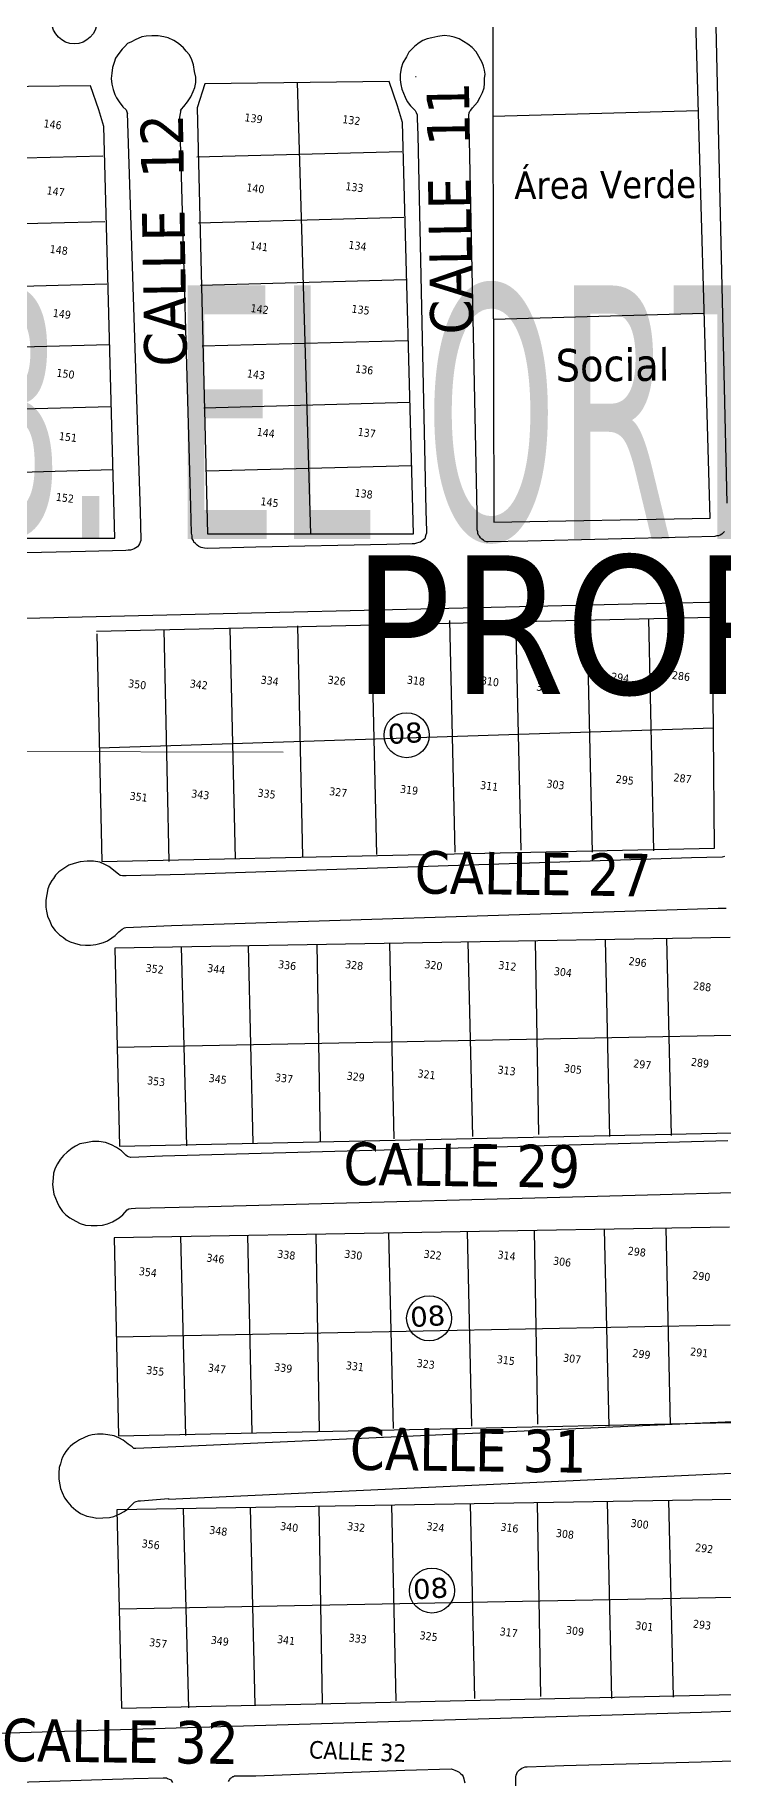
# Model space of a CAD drawing. Header units: metres. Extents: x 2 to 659295185, y -28 to 1124222152.
# Drawn here: x 658134.2 to 658271.7, y 1123597.7 to 1123946.8 of the extents above; entities that cross this region are included whole.
import ezdxf
from ezdxf.enums import TextEntityAlignment as Align

# ---------------------------------------------------------------- set-up
doc = ezdxf.new("R2010")
doc.units = ezdxf.units.M
doc.header["$MEASUREMENT"] = 0
doc.linetypes.add('HIDDEN', pattern=[0.375, 0.25, -0.125])
for name, color, linetype in [('CALLES', 1, 'CONTINUOUS'), ('Cota', 3, 'CONTINUOUS'), ('MANZANA', 30, 'CONTINUOUS'), ('Numero de manzana', 6, 'CONTINUOUS'), ('Parcelas', 140, 'CONTINUOUS'), ('TEXTOS', 7, 'CONTINUOUS')]:
    doc.layers.add(name, color=color, linetype=linetype)
doc.styles.add('ROMAN', font='verdana.ttf')
doc.styles.get("Standard").update_dxf_attribs({"font": 'tahoma.ttf'})

msp = doc.modelspace()

# ---------------------------------------------------------------- linework, layer by layer
at = {"layer": 'Cota', "lineweight": 0}
msp.add_line((656224.8058, 1123807.7511), (658183.7943, 1123803.3638), dxfattribs=at)
at = {"layer": 'MANZANA', "lineweight": -2}
for p, q in [((658267.1567, 1124084.2959), (658272.4588, 1123853.1629)), ((658152.1934, 1123944.4893), (658151.6409, 1123943.9295)), ((658152.7376, 1123945.0392), (658152.1934, 1123944.4893)), ((658153.5045, 1123945.3792), (658152.7376, 1123945.0392)), ((658154.2631, 1123945.8191), (658153.5045, 1123945.3792)), ((658155.5825, 1123946.379), (658154.2631, 1123945.8191)), ((658156.4565, 1123946.4989), (658155.5825, 1123946.379)), ((658157.5532, 1123946.6089), (658156.4565, 1123946.4989)), ((658158.8643, 1123946.6189), (658157.5532, 1123946.6089)), ((658159.961, 1123946.399), (658158.8643, 1123946.6189)), ((658160.8351, 1123946.179), (658159.961, 1123946.399)), ((658161.94, 1123945.6391), (658160.8351, 1123946.179)), ((658162.9295, 1123945.0892), (658161.94, 1123945.6391)), ((658163.919, 1123944.2094), (658162.9295, 1123945.0892)), ((658164.4632, 1123943.5495), (658163.919, 1123944.2094)), ((658210.1195, 1123944.5393), (658209.5753, 1123943.9795)), ((658210.9936, 1123945.1992), (658210.1195, 1123944.5393)), ((658211.7604, 1123945.6491), (658210.9936, 1123945.1992)), ((658212.6345, 1123945.979), (658211.7604, 1123945.6491)), ((658213.5085, 1123946.209), (658212.6345, 1123945.979)), ((658214.7124, 1123946.439), (658213.5085, 1123946.209)), ((658216.0235, 1123946.6589), (658214.7124, 1123946.439)), ((658217.1202, 1123946.5589), (658216.0235, 1123946.6589)), ((658218.0025, 1123946.339), (658217.1202, 1123946.5589)), ((658218.992, 1123946.009), (658218.0025, 1123946.339)), ((658219.8661, 1123945.4592), (658218.992, 1123946.009)), ((658220.7484, 1123944.9093), (658219.8661, 1123945.4592)), ((658221.6225, 1123944.2494), (658220.7484, 1123944.9093)), ((658222.3976, 1123943.3696), (658221.6225, 1123944.2494)), ((658150.0165, 1123941.27), (658149.6867, 1123940.2702)), ((658150.3381, 1123942.1498), (658150.0165, 1123941.27)), ((658150.9895, 1123943.0396), (658150.3381, 1123942.1498)), ((658151.6409, 1123943.9295), (658150.9895, 1123943.0396)), ((658165.1311, 1123942.7697), (658164.4632, 1123943.5495)), ((658165.5682, 1123941.7799), (658165.1311, 1123942.7697)), ((658165.9063, 1123940.7901), (658165.5682, 1123941.7799)), ((658166.1289, 1123939.4604), (658165.9063, 1123940.7901)), ((658207.72, 1123941.21), (658207.3984, 1123940.1002)), ((658208.4868, 1123942.4298), (658207.72, 1123941.21)), ((658208.9156, 1123943.3096), (658208.4868, 1123942.4298)), ((658209.5753, 1123943.9795), (658208.9156, 1123943.3096)), ((658222.95, 1123942.4898), (658222.3976, 1123943.3696)), ((658223.6097, 1123941.28), (658222.95, 1123942.4898)), ((658223.8323, 1123940.5002), (658223.6097, 1123941.28)), ((658149.5877, 1123939.1604), (658149.4805, 1123938.0607)), ((658149.4805, 1123938.0607), (658149.596, 1123936.9509)), ((658149.6867, 1123940.2702), (658149.5877, 1123939.1604)), ((658166.3515, 1123938.3506), (658166.1289, 1123939.4604)), ((658166.1454, 1123936.251), (658166.3598, 1123937.2508)), ((658166.3598, 1123937.2508), (658166.3515, 1123938.3506)), ((658207.3984, 1123940.1002), (658207.184, 1123938.8805)), ((658207.184, 1123938.8805), (658207.1922, 1123937.7707)), ((658207.1922, 1123937.7707), (658207.3077, 1123936.8909)), ((658210.2769, 1123938.4956), (658210.3841, 1123938.4956)), ((658224.055, 1123939.7303), (658223.8323, 1123940.5002)), ((658224.1704, 1123938.9605), (658224.055, 1123939.7303)), ((658224.0632, 1123938.0707), (658224.1704, 1123938.9605)), ((658224.0715, 1123937.0709), (658224.0632, 1123938.0707)), ((658149.596, 1123936.9509), (658149.8186, 1123935.8511)), ((658149.8186, 1123935.8511), (658150.1485, 1123934.8513)), ((658150.1485, 1123934.8513), (658150.4865, 1123934.1914)), ((658150.4865, 1123934.1914), (658151.0308, 1123933.4216)), ((658164.7271, 1123933.3716), (658165.3868, 1123934.3714)), ((658165.3868, 1123934.3714), (658165.8156, 1123935.4812)), ((658165.8156, 1123935.4812), (658166.1454, 1123936.251)), ((658207.3077, 1123936.8909), (658207.5303, 1123935.9011)), ((658207.5303, 1123935.9011), (658207.8601, 1123935.1213)), ((658207.8601, 1123935.1213), (658208.19, 1123934.3514)), ((658208.19, 1123934.3514), (658208.6352, 1123933.4716)), ((658222.6614, 1123933.3116), (658223.2057, 1123934.3114)), ((658223.2057, 1123934.3114), (658223.6344, 1123935.3012)), ((658223.6344, 1123935.3012), (658223.9643, 1123936.191)), ((658223.9643, 1123936.191), (658224.0715, 1123937.0709)), ((658151.0308, 1123933.4216), (658151.8059, 1123932.4318)), ((658151.8059, 1123932.4318), (658152.4655, 1123931.7719)), ((658152.4655, 1123931.7719), (658152.5727, 1123931.432)), ((658152.5727, 1123931.432), (658152.6882, 1123930.9921)), ((658152.6304, 1123931.2121), (658155.2194, 1123851.4233)), ((658163.1931, 1123930.3172), (658163.4243, 1123931.8169)), ((658165.403, 1123852.4731), (658163.1931, 1123930.3172)), ((658163.3171, 1123931.702), (658163.5315, 1123931.9319)), ((658163.5315, 1123931.9319), (658163.9685, 1123932.4818)), ((658163.9685, 1123932.4818), (658164.7271, 1123933.3716)), ((658208.6352, 1123933.4716), (658209.2949, 1123932.5818)), ((658209.2949, 1123932.5818), (658210.1772, 1123931.702)), ((658210.1772, 1123931.702), (658210.3999, 1123931.262)), ((658210.3999, 1123931.262), (658210.6225, 1123930.8221)), ((658210.6225, 1123930.8221), (658210.6225, 1123930.0523)), ((658220.9216, 1123930.7621), (658221.0288, 1123931.2021)), ((658221.0535, 1123925.7832), (658220.9216, 1123930.7621)), ((658221.0288, 1123931.2021), (658221.1359, 1123931.532)), ((658221.1359, 1123931.532), (658221.3503, 1123931.7519)), ((658221.3503, 1123931.7519), (658221.6802, 1123932.2019)), ((658221.6802, 1123932.2019), (658222.6614, 1123933.3116)), ((658210.6225, 1123930.0523), (658210.7462, 1123926.733)), ((658210.7462, 1123926.733), (658212.3054, 1123851.6832)), ((658222.6127, 1123851.0634), (658221.0535, 1123925.7832)), ((658155.2194, 1123851.4233), (658155.3513, 1123845.8944)), ((658165.5349, 1123847.1642), (658165.403, 1123852.4731)), ((658212.3054, 1123851.6832), (658212.4373, 1123847.5941)), ((658222.6209, 1123847.854), (658222.6127, 1123851.0634)), ((658165.6504, 1123846.6043), (658165.5349, 1123847.1642)), ((658165.6504, 1123846.0544), (658165.6504, 1123846.6043)), ((658212.3301, 1123846.8142), (658212.2229, 1123846.3743)), ((658212.4373, 1123847.1442), (658212.3301, 1123846.8142)), ((658212.4373, 1123847.5941), (658212.4373, 1123847.1442)), ((658222.7364, 1123847.4141), (658222.6209, 1123847.854)), ((658222.7364, 1123847.0842), (658222.7364, 1123847.4141)), ((658222.8518, 1123846.7542), (658222.7364, 1123847.0842)), ((658223.0662, 1123846.5343), (658222.8518, 1123846.7542)), ((658223.2888, 1123846.2044), (658223.0662, 1123846.5343)), ((658270.0758, 1123846.5143), (658264.8149, 1123846.3843)), ((658270.5128, 1123846.6343), (658270.0758, 1123846.5143)), ((658270.8426, 1123846.6343), (658270.5128, 1123846.6343)), ((658271.1724, 1123846.7442), (658270.8426, 1123846.6343)), ((658271.5023, 1123846.9642), (658271.1724, 1123846.7442)), ((658271.7167, 1123847.1942), (658271.5023, 1123846.9642)), ((658272.0465, 1123847.5241), (658271.7167, 1123847.1942)), ((658144.2936, 1123843.5249), (658114.386, 1123842.845)), ((658152.4076, 1123843.6749), (658144.2936, 1123843.5249)), ((658152.8446, 1123843.7848), (658152.4076, 1123843.6749)), ((658153.2816, 1123843.7848), (658152.8446, 1123843.7848)), ((658153.7186, 1123843.9048), (658153.2816, 1123843.7848)), ((658154.0485, 1123844.0148), (658153.7186, 1123843.9048)), ((658154.3783, 1123844.2348), (658154.0485, 1123844.0148)), ((658154.6999, 1123844.4547), (658154.3783, 1123844.2348)), ((658154.9225, 1123844.6747), (658154.6999, 1123844.4547)), ((658155.1369, 1123845.0146), (658154.9225, 1123844.6747)), ((658155.2441, 1123845.3445), (658155.1369, 1123845.0146)), ((658155.3513, 1123845.6745), (658155.2441, 1123845.3445)), ((658155.3513, 1123845.8944), (658155.3513, 1123845.6745)), ((658165.873, 1123845.7245), (658165.6504, 1123846.0544)), ((658165.9885, 1123845.3945), (658165.873, 1123845.7245)), ((658166.3183, 1123845.0646), (658165.9885, 1123845.3945)), ((658166.6481, 1123844.7347), (658166.3183, 1123845.0646)), ((658166.978, 1123844.5147), (658166.6481, 1123844.7347)), ((658167.415, 1123844.2947), (658166.978, 1123844.5147)), ((658168.0747, 1123844.1848), (658167.415, 1123844.2947)), ((658168.7261, 1123844.0748), (658168.0747, 1123844.1848)), ((658178.3737, 1123844.3447), (658168.7261, 1123844.0748)), ((658204.5543, 1123844.9046), (658178.3737, 1123844.3447)), ((658209.6007, 1123845.0346), (658204.5543, 1123844.9046)), ((658210.0378, 1123845.0346), (658209.6007, 1123845.0346)), ((658210.4748, 1123845.1446), (658210.0378, 1123845.0346)), ((658210.9118, 1123845.2645), (658210.4748, 1123845.1446)), ((658211.2417, 1123845.3745), (658210.9118, 1123845.2645)), ((658211.5632, 1123845.5945), (658211.2417, 1123845.3745)), ((658211.8931, 1123845.8144), (658211.5632, 1123845.5945)), ((658212.1157, 1123846.0444), (658211.8931, 1123845.8144)), ((658212.2229, 1123846.3743), (658212.1157, 1123846.0444)), ((658223.5115, 1123845.9844), (658223.2888, 1123846.2044)), ((658223.8413, 1123845.7644), (658223.5115, 1123845.9844)), ((658224.0557, 1123845.5445), (658223.8413, 1123845.7644)), ((658224.501, 1123845.4345), (658224.0557, 1123845.5445)), ((658224.8226, 1123845.4345), (658224.501, 1123845.4345)), ((658232.7138, 1123845.5745), (658224.8226, 1123845.4345)), ((658264.8149, 1123846.3843), (658232.7138, 1123845.5745)), ((658002.795, 1123827.0782), (658256.4371, 1123833.077)), ((658256.4371, 1123833.077), (658268.8224, 1123833.357)), ((658268.8224, 1123833.357), (658270.0263, 1123833.357)), ((658270.0263, 1123833.357), (658270.7931, 1123833.247)), ((658270.7931, 1123833.247), (658271.56, 1123833.037)), ((658271.56, 1123833.037), (658271.997, 1123832.7071)), ((658139.9728, 1123780.1378), (658138.9916, 1123779.4679)), ((658140.9623, 1123780.7977), (658139.9728, 1123780.1378)), ((658142.0508, 1123781.1376), (658140.9623, 1123780.7977)), ((658143.2547, 1123781.4775), (658142.0508, 1123781.1376)), ((658144.6812, 1123781.5875), (658143.2547, 1123781.4775)), ((658145.8851, 1123781.5975), (658144.6812, 1123781.5875)), ((658147.2044, 1123781.3776), (658145.8851, 1123781.5975)), ((658148.1939, 1123780.9476), (658147.2044, 1123781.3776)), ((658148.9608, 1123780.5077), (658148.1939, 1123780.9476)), ((658150.9398, 1123778.968), (658148.9608, 1123780.5077)), ((658265.4333, 1123782.2374), (658164.1991, 1123778.9181)), ((658271.5682, 1123782.3773), (658265.4333, 1123782.2374)), ((658272.0053, 1123782.4873), (658271.5682, 1123782.3773)), ((658137.1445, 1123776.9085), (658136.8147, 1123776.0286)), ((658137.5733, 1123777.6883), (658137.1445, 1123776.9085)), ((658137.9031, 1123778.1382), (658137.5733, 1123777.6883)), ((658138.3401, 1123778.7981), (658137.9031, 1123778.1382)), ((658138.9916, 1123779.4679), (658138.3401, 1123778.7981)), ((658151.2696, 1123778.7481), (658150.9398, 1123778.968)), ((658151.7067, 1123778.6381), (658151.2696, 1123778.7481)), ((658152.4735, 1123778.6381), (658151.7067, 1123778.6381)), ((658164.1991, 1123778.9181), (658152.4735, 1123778.6381)), ((658136.6003, 1123774.9189), (658136.3859, 1123773.8091)), ((658136.3859, 1123773.8091), (658136.3941, 1123772.3794)), ((658136.8147, 1123776.0286), (658136.6003, 1123774.9189)), ((658136.3941, 1123772.3794), (658136.5096, 1123771.5995)), ((658136.5096, 1123771.5995), (658136.7322, 1123770.6097)), ((658136.7322, 1123770.6097), (658137.1775, 1123769.6099)), ((658137.1775, 1123769.6099), (658137.6145, 1123768.6201)), ((658161.5027, 1123768.7301), (658258.4656, 1123771.8095)), ((658258.4656, 1123771.8095), (658270.7354, 1123772.1994)), ((658270.7354, 1123772.1994), (658272.3763, 1123772.2094)), ((658137.6145, 1123768.6201), (658138.2824, 1123767.7403)), ((658138.2824, 1123767.7403), (658139.1565, 1123766.8605)), ((658139.1565, 1123766.8605), (658139.9316, 1123766.3106)), ((658139.9316, 1123766.3106), (658140.4758, 1123765.8707)), ((658148.6969, 1123765.6807), (658149.571, 1123766.2406)), ((658149.571, 1123766.2406), (658150.2307, 1123766.6905)), ((658150.2307, 1123766.6905), (658150.9893, 1123767.4604)), ((658150.9893, 1123767.4604), (658151.6489, 1123768.0203)), ((658151.6489, 1123768.0203), (658152.086, 1123768.2402)), ((658152.086, 1123768.2402), (658152.4076, 1123768.3502)), ((658152.4076, 1123768.3502), (658161.5027, 1123768.7301)), ((658140.4758, 1123765.8707), (658141.2509, 1123765.4308)), ((658141.2509, 1123765.4308), (658142.125, 1123765.2108)), ((658142.125, 1123765.2108), (658143.2217, 1123764.8809)), ((658143.2217, 1123764.8809), (658144.3184, 1123764.7809)), ((658144.3184, 1123764.7809), (658145.3079, 1123764.7809)), ((658145.3079, 1123764.7809), (658146.3963, 1123764.9009)), ((658146.3963, 1123764.9009), (658147.1632, 1123765.1209)), ((658147.1632, 1123765.1209), (658147.9301, 1123765.3508)), ((658147.9301, 1123765.3508), (658148.6969, 1123765.6807)), ((658142.3064, 1123724.6191), (658141.6467, 1123724.1792)), ((658143.1805, 1123725.069), (658142.3064, 1123724.6191)), ((658144.3843, 1123725.299), (658143.1805, 1123725.069)), ((658145.6954, 1123725.5189), (658144.3843, 1123725.299)), ((658147.0148, 1123725.5289), (658145.6954, 1123725.5189)), ((658148.3259, 1123725.309), (658147.0148, 1123725.5289)), ((658149.538, 1123724.8791), (658148.3259, 1123725.309)), ((658150.5275, 1123724.3292), (658149.538, 1123724.8791)), ((658151.517, 1123723.6693), (658150.5275, 1123724.3292)), ((658260.6425, 1123725.369), (658159.7381, 1123722.5995)), ((658272.6979, 1123725.6489), (658260.6425, 1123725.369)), ((658138.703, 1123721.0698), (658138.2742, 1123720.18)), ((658139.2472, 1123721.9496), (658138.703, 1123721.0698)), ((658139.9069, 1123722.7295), (658139.2472, 1123721.9496)), ((658140.6655, 1123723.3994), (658139.9069, 1123722.7295)), ((658141.6467, 1123724.1792), (658140.6655, 1123723.3994)), ((658152.3911, 1123722.7895), (658151.517, 1123723.6693)), ((658152.7209, 1123722.5695), (658152.3911, 1123722.7895)), ((658152.9435, 1123722.4595), (658152.7209, 1123722.5695)), ((658153.3806, 1123722.3496), (658152.9435, 1123722.4595)), ((658159.7381, 1123722.5995), (658153.3806, 1123722.3496)), ((658137.8454, 1123718.1904), (658137.7382, 1123716.9707)), ((658137.9443, 1123719.1802), (658137.8454, 1123718.1904)), ((658138.2742, 1123720.18), (658137.9443, 1123719.1802)), ((658137.7382, 1123716.9707), (658137.8536, 1123715.9709)), ((658137.8536, 1123715.9709), (658137.9691, 1123714.9811)), ((658137.9691, 1123714.9811), (658138.2989, 1123714.2112)), ((658138.2989, 1123714.2112), (658138.6287, 1123713.4314)), ((658168.8745, 1123712.5716), (658259.1583, 1123714.9711)), ((658259.1583, 1123714.9711), (658273.6215, 1123715.361)), ((658138.6287, 1123713.4314), (658139.074, 1123712.5516)), ((658139.074, 1123712.5516), (658139.7337, 1123711.5618)), ((658139.7337, 1123711.5618), (658140.3934, 1123710.9019)), ((658140.3934, 1123710.9019), (658141.1602, 1123710.242)), ((658149.7112, 1123709.5022), (658151.0223, 1123710.282)), ((658151.0223, 1123710.282), (658151.7891, 1123710.8419)), ((658151.7891, 1123710.8419), (658152.6632, 1123711.8417)), ((658152.6632, 1123711.8417), (658152.993, 1123712.0617)), ((658152.993, 1123712.0617), (658153.43, 1123712.1716)), ((658153.43, 1123712.1716), (658154.3041, 1123712.1816)), ((658154.3041, 1123712.1816), (658168.8745, 1123712.5716)), ((658141.1602, 1123710.242), (658142.3724, 1123709.5822)), ((658142.3724, 1123709.5822), (658143.2547, 1123709.1423)), ((658143.2547, 1123709.1423), (658144.3514, 1123708.8123)), ((658144.3514, 1123708.8123), (658145.4481, 1123708.7123)), ((658145.4481, 1123708.7123), (658146.652, 1123708.7123)), ((658146.652, 1123708.7123), (658147.7487, 1123708.8323)), ((658147.7487, 1123708.8323), (658148.7299, 1123709.0523)), ((658148.7299, 1123709.0523), (658149.7112, 1123709.5022)), ((658261.5495, 1123668.9704), (658163.9435, 1123664.5513)), ((658273.7122, 1123669.4603), (658261.5495, 1123668.9704)), ((658141.8034, 1123665.0112), (658141.2592, 1123664.5613)), ((658142.3476, 1123665.3412), (658141.8034, 1123665.0112)), ((658143.1145, 1123665.9011), (658142.3476, 1123665.3412)), ((658144.0957, 1123666.341), (658143.1145, 1123665.9011)), ((658144.8626, 1123666.6809), (658144.0957, 1123666.341)), ((658145.6295, 1123666.9009), (658144.8626, 1123666.6809)), ((658146.7262, 1123667.0208), (658145.6295, 1123666.9009)), ((658147.8229, 1123667.0208), (658146.7262, 1123667.0208)), ((658148.8041, 1123666.9208), (658147.8229, 1123667.0208)), ((658150.0163, 1123666.7009), (658148.8041, 1123666.9208)), ((658151.0058, 1123666.261), (658150.0163, 1123666.7009)), ((658151.8798, 1123665.8211), (658151.0058, 1123666.261)), ((658152.8693, 1123665.0512), (658151.8798, 1123665.8211)), ((658153.6362, 1123664.5113), (658152.8693, 1123665.0512)), ((658139.5193, 1123661.9019), (658139.2967, 1123661.122)), ((658139.7337, 1123662.4518), (658139.5193, 1123661.9019)), ((658140.0553, 1123663.0116), (658139.7337, 1123662.4518)), ((658140.3851, 1123663.5615), (658140.0553, 1123663.0116)), ((658140.9293, 1123664.2314), (658140.3851, 1123663.5615)), ((658141.2592, 1123664.5613), (658140.9293, 1123664.2314)), ((658153.9743, 1123664.1714), (658153.6362, 1123664.5113)), ((658154.4113, 1123664.1814), (658153.9743, 1123664.1714)), ((658163.9435, 1123664.5513), (658154.4113, 1123664.1814)), ((658163.9435, 1123664.5513), (658163.9435, 1123664.5513)), ((658139.0823, 1123660.3522), (658138.9833, 1123659.2424)), ((658138.9833, 1123659.2424), (658138.9833, 1123658.0227)), ((658138.9833, 1123658.0227), (658139.206, 1123656.9229)), ((658139.2967, 1123661.122), (658139.0823, 1123660.3522)), ((658160.9173, 1123654.0335), (658266.3074, 1123658.9225)), ((658266.3074, 1123658.9225), (658274.8583, 1123659.2924)), ((658139.206, 1123656.9229), (658139.3214, 1123656.143)), ((658139.3214, 1123656.143), (658139.6512, 1123655.3732)), ((658139.6512, 1123655.3732), (658140.0965, 1123654.2734)), ((658140.0965, 1123654.2734), (658140.7562, 1123653.3936)), ((658140.7562, 1123653.3936), (658141.4241, 1123652.6138)), ((658141.4241, 1123652.6138), (658142.4136, 1123651.8439)), ((658142.4136, 1123651.8439), (658143.2876, 1123651.1841)), ((658143.2876, 1123651.1841), (658144.607, 1123650.6442)), ((658149.975, 1123650.5542), (658151.1789, 1123651.1141)), ((658151.1789, 1123651.1141), (658152.053, 1123651.564)), ((658152.053, 1123651.564), (658152.7126, 1123652.0039)), ((658152.7126, 1123652.0039), (658153.3641, 1123652.6737)), ((658153.3641, 1123652.6737), (658153.9083, 1123653.2236)), ((658153.9083, 1123653.2236), (658154.1309, 1123653.4536)), ((658154.1309, 1123653.4536), (658154.4525, 1123653.5636)), ((658154.4525, 1123653.5636), (658154.8896, 1123653.6735)), ((658154.8896, 1123653.6735), (658155.3348, 1123653.6735)), ((658155.3348, 1123653.6735), (658160.9173, 1123654.1434)), ((658160.9173, 1123654.1434), (658160.9173, 1123654.0335)), ((658144.607, 1123650.6442), (658145.7037, 1123650.4242)), ((658145.7037, 1123650.4242), (658146.5777, 1123650.2043)), ((658146.5777, 1123650.2043), (658147.7899, 1123650.3242)), ((658147.7899, 1123650.3242), (658149.101, 1123650.3342)), ((658149.101, 1123650.3342), (658149.975, 1123650.5542)), ((658267.3959, 1123611.3722), (658009.0535, 1123603.6937)), ((658275.0645, 1123611.6221), (658267.3959, 1123611.3722)), ((658173.6571, 1123598.4548), (658173.7643, 1123598.5648)), ((658173.7643, 1123598.5648), (658173.9869, 1123598.5648)), ((658173.9869, 1123598.5648), (658174.0941, 1123598.6847)), ((658174.0941, 1123598.6847), (658174.424, 1123598.6847)), ((658174.424, 1123598.6847), (658174.6466, 1123598.6847)), ((658174.6466, 1123598.6847), (658178.3655, 1123598.6947)), ((658178.3655, 1123598.6947), (658208.166, 1123599.8245)), ((658208.166, 1123599.8245), (658217.3683, 1123600.0845)), ((658217.3683, 1123600.0845), (658217.8136, 1123599.9845)), ((658217.8136, 1123599.9845), (658218.1352, 1123599.8745)), ((658218.1352, 1123599.8745), (658218.5805, 1123599.6545)), ((658218.5805, 1123599.6545), (658219.0175, 1123599.4346)), ((658219.0175, 1123599.4346), (658219.3473, 1123599.1047)), ((658219.3473, 1123599.1047), (658219.57, 1123598.8847)), ((658219.57, 1123598.8847), (658219.7926, 1123598.5548)), ((658219.7926, 1123598.5548), (658219.8998, 1123598.1049)), ((658230.306, 1123598.4848), (658230.4132, 1123598.8247)), ((658230.4132, 1123598.8247), (658230.5204, 1123599.1546)), ((658230.5204, 1123599.1546), (658230.6359, 1123599.4846)), ((658230.6359, 1123599.4846), (658230.8503, 1123599.7045)), ((658230.8503, 1123599.7045), (658231.0729, 1123599.9245)), ((658231.0729, 1123599.9245), (658231.2873, 1123600.0445)), ((658231.2873, 1123600.0445), (658231.5017, 1123600.2644)), ((658231.5017, 1123600.2644), (658231.8315, 1123600.3744)), ((658231.8315, 1123600.3744), (658232.1614, 1123600.4844)), ((658232.1614, 1123600.4844), (658232.5984, 1123600.4844)), ((658232.5984, 1123600.4844), (658239.9372, 1123600.7443)), ((658239.9372, 1123600.7443), (658267.3299, 1123601.5242)), ((658267.3299, 1123601.5242), (658275.7654, 1123601.7841)), ((658120.0838, 1123597.1151), (658153.933, 1123598.1448)), ((658153.933, 1123598.1448), (658159.8535, 1123598.2848)), ((658159.8535, 1123598.2848), (658160.1834, 1123598.2848)), ((658160.1834, 1123598.2848), (658160.5132, 1123598.2848)), ((658160.5132, 1123598.2848), (658160.7276, 1123598.1748)), ((658160.7276, 1123598.1748), (658161.0574, 1123598.0649)), ((658161.0574, 1123598.0649), (658161.2801, 1123597.9549)), ((658161.2801, 1123597.9549), (658161.4945, 1123597.7349)), ((658161.4945, 1123597.7349), (658161.7171, 1123597.405)), ((658172.8985, 1123597.565), (658173.0057, 1123597.7949)), ((658173.0057, 1123597.7949), (658173.1129, 1123597.9049)), ((658173.1129, 1123597.9049), (658173.2201, 1123598.1249)), ((658173.2201, 1123598.1249), (658173.3273, 1123598.2348)), ((658173.3273, 1123598.2348), (658173.5499, 1123598.3448)), ((658173.5499, 1123598.3448), (658173.6571, 1123598.4548)), ((658219.8998, 1123598.1049), (658220.0152, 1123597.7749)), ((658220.0152, 1123597.7749), (658220.1224, 1123597.335)), ((658230.3143, 1123596.7151), (658230.306, 1123598.4848))]:
    msp.add_line(p, q, dxfattribs=at)
at = {"layer": 'Numero de manzana', "lineweight": -2}
for centre in [(658142.0892, 1123949.5047), (658208.4969, 1123806.7624), (658212.9932, 1123690.1907), (658213.5651, 1123635.7578)]:
    msp.add_circle(centre, 4.5001, dxfattribs=at)
at = {"layer": 'Parcelas', "lineweight": -3}
for p, q in [((658269.1502, 1123850.136), (658262.2849, 1124090.0072)), ((658225.7477, 1123957.6125), (658225.7477, 1123930.5101)), ((658205.0356, 1123937.4706), (658168.1825, 1123937.0282)), ((658186.609, 1123937.2494), (658189.302, 1123847.0255)), ((658206.6979, 1123932.6252), (658205.0356, 1123937.4706)), ((658145.326, 1123936.6273), (658108.473, 1123936.1849)), ((658146.9883, 1123931.7819), (658145.326, 1123936.6273)), ((658168.1825, 1123937.0282), (658166.6532, 1123932.1828)), ((658147.969, 1123928.4572), (658146.9883, 1123931.7819)), ((658166.6532, 1123932.1828), (658168.7145, 1123847.0255)), ((658207.6786, 1123929.3005), (658206.6979, 1123932.6252)), ((658225.7477, 1123930.5101), (658266.8162, 1123931.6855)), ((658225.7477, 1123930.5101), (658225.9306, 1123849.3411)), ((658150.1799, 1123846.1822), (658147.969, 1123928.4572)), ((658209.8895, 1123847.0255), (658207.6786, 1123929.3005)), ((658166.5615, 1123922.3731), (658207.5118, 1123923.4735)), ((658106.8519, 1123921.5298), (658147.8022, 1123922.6302)), ((658107.223, 1123908.3949), (658148.2152, 1123909.4964)), ((658166.9326, 1123909.2381), (658207.9248, 1123910.3397)), ((658107.5752, 1123895.9282), (658148.6071, 1123897.0308)), ((658167.2848, 1123896.7715), (658208.3167, 1123897.8741)), ((658225.8392, 1123889.9256), (658267.9769, 1123891.1316)), ((658107.9218, 1123883.7667), (658148.9864, 1123884.8702)), ((658167.6314, 1123884.61), (658208.696, 1123885.7134)), ((658108.2774, 1123871.3766), (658149.3705, 1123872.4808)), ((658167.9869, 1123872.2199), (658209.0801, 1123873.3241)), ((658168.41, 1123859.6024), (658209.5218, 1123860.7071)), ((658108.7005, 1123858.7591), (658149.8122, 1123859.8639)), ((658225.9306, 1123849.3411), (658269.1502, 1123850.136)), ((658168.7145, 1123847.0255), (658209.8895, 1123847.0255)), ((658109.0049, 1123846.1822), (658150.1799, 1123846.1822)), ((658269.6073, 1123830.3086), (658146.5473, 1123827.503)), ((658202.5256, 1123782.9352), (658201.4722, 1123829.1413)), ((658218.2198, 1123783.4141), (658217.1652, 1123829.6728)), ((658231.4103, 1123783.8141), (658230.3546, 1123830.122)), ((658245.6174, 1123783.4037), (658244.5611, 1123829.7376)), ((658257.9266, 1123783.6442), (658256.8694, 1123830.0182)), ((658270.0416, 1123784.1581), (658269.6073, 1123830.3086)), ((658146.5576, 1123827.0516), (658147.5963, 1123781.4887)), ((658161.0661, 1123781.5254), (658160.0093, 1123827.8816)), ((658174.304, 1123782.0765), (658173.2529, 1123828.183)), ((658187.782, 1123782.4843), (658186.7296, 1123828.643)), ((658147.0769, 1123804.2701), (658269.8248, 1123808.2217)), ((658147.5963, 1123781.4887), (658270.0416, 1123784.1581)), ((658273.1655, 1123766.3108), (658150.1847, 1123764.205)), ((658150.1847, 1123764.205), (658151.0875, 1123724.6054)), ((658164.5574, 1123724.6422), (658163.5005, 1123764.433)), ((658177.7953, 1123725.1933), (658176.8954, 1123764.6624)), ((658191.2732, 1123725.601), (658190.6003, 1123764.8971)), ((658206.0169, 1123726.052), (658205.1256, 1123765.1458)), ((658221.711, 1123726.5308), (658220.8246, 1123765.4146)), ((658234.9015, 1123726.9308), (658234.2387, 1123765.6443)), ((658249.1086, 1123726.5205), (658248.2112, 1123765.8835)), ((658261.4178, 1123726.7609), (658260.5211, 1123766.0943)), ((658150.6361, 1123744.4052), (658273.3492, 1123746.7928)), ((658151.0875, 1123724.6054), (658273.5329, 1123727.2748)), ((658273.0035, 1123708.4085), (658150.0228, 1123706.3027)), ((658177.6333, 1123667.2909), (658176.7335, 1123706.76)), ((658191.1113, 1123667.6986), (658190.4384, 1123706.9947)), ((658205.8549, 1123668.1496), (658204.9637, 1123707.2434)), ((658221.5491, 1123668.6284), (658220.6626, 1123707.5122)), ((658234.7396, 1123669.0285), (658234.0767, 1123707.7419)), ((658248.9467, 1123668.6181), (658248.0493, 1123707.9812)), ((658261.2559, 1123668.8586), (658260.3592, 1123708.1919)), ((658150.0228, 1123706.3027), (658150.9256, 1123666.7031)), ((658164.3955, 1123666.7398), (658163.3386, 1123706.5307)), ((658150.4742, 1123686.5029), (658273.1873, 1123688.8905)), ((658150.9256, 1123666.7031), (658273.371, 1123669.3725)), ((658273.5754, 1123653.9756), (658150.5947, 1123651.8698)), ((658150.5947, 1123651.8698), (658151.4975, 1123612.2702)), ((658164.9674, 1123612.3069), (658163.9105, 1123652.0978)), ((658178.2052, 1123612.858), (658177.3054, 1123652.3271)), ((658191.6832, 1123613.2657), (658191.0103, 1123652.5618)), ((658206.4268, 1123613.7167), (658205.5356, 1123652.8105)), ((658222.121, 1123614.1956), (658221.2345, 1123653.0793)), ((658235.3115, 1123614.5956), (658234.6486, 1123653.309)), ((658249.5186, 1123614.1852), (658248.6212, 1123653.5483)), ((658261.8278, 1123614.4257), (658260.9311, 1123653.7591)), ((658151.0461, 1123632.07), (658273.7591, 1123634.4576)), ((658151.4975, 1123612.2702), (658273.9429, 1123614.9396))]:
    msp.add_line(p, q, dxfattribs=at)

# ---------------------------------------------------------------- texts
at = {"layer": 'CALLES', "color": 0}
for s, height, rotation, p in [('CALLE  11', 8.5, 90.940391, (658221.771, 1123886.9488)), ('CALLE  12', 8.5, 90.940391, (658164.6065, 1123880.5312)), ('CALLE 27', 8.5, 359.246321, (658210.0557, 1123775.1495)), ('CALLE 29', 8.5, 359.246321, (658195.8044, 1123716.8923)), ('CALLE 31', 8.5, 359.246321, (658197.0999, 1123659.9297)), ('CALLE 32', 8.5, 359.246321, (658127.5741, 1123601.6731)), ('CALLE 32', 3.5001, 357.808645, (658188.9278, 1123602.2228))]:
    msp.add_text(s, height=height, rotation=rotation, dxfattribs=at).set_placement(p)
at = {"layer": 'Numero de manzana', "lineweight": -2, "style": 'ROMAN'}
for p in [(658204.8493, 1123804.9858), (658209.3455, 1123688.4141), (658209.9174, 1123633.9812)]:
    msp.add_text('08', height=4, rotation=3.491535, dxfattribs=at).set_placement(p)
at = {"layer": 'Parcelas', "lineweight": -2}
for s, p in [('139', (658176.0285, 1123929.5364)), ('132', (658195.577, 1123929.17)), ('146', (658135.8675, 1123928.3267)), ('147', (658136.4825, 1123914.931)), ('140', (658176.3942, 1123915.5324)), ('133', (658196.1921, 1123915.7743)), ('148', (658137.0976, 1123903.2219)), ('141', (658177.1256, 1123903.9408)), ('134', (658196.8071, 1123904.0652)), ('149', (658137.7126, 1123890.4345)), ('142', (658177.2419, 1123891.3953)), ('135', (658197.4222, 1123891.2778)), ('150', (658138.444, 1123878.4696)), ('143', (658176.5105, 1123878.3314)), ('136', (658198.1536, 1123879.3129)), ('144', (658178.472, 1123866.6637)), ('137', (658198.6523, 1123866.6637)), ('151', (658138.9427, 1123865.8204)), ('152', (658138.3277, 1123853.6551)), ('145', (658179.2201, 1123852.7773)), ('138', (658198.0372, 1123854.4984)), ('334', (658179.247, 1123817.1118)), ('326', (658192.6385, 1123817.1118)), ('318', (658208.4864, 1123817.1118)), ('310', (658223.2675, 1123816.9601)), ('294', (658249.2924, 1123817.7306)), ('286', (658261.4486, 1123818.0341)), ('350', (658152.7729, 1123816.3706)), ('342', (658165.0835, 1123816.3414)), ('302', (658234.3569, 1123815.7285)), ('311', (658223.1131, 1123796.0406)), ('303', (658236.3642, 1123796.35)), ('295', (658250.2189, 1123797.2722)), ('287', (658261.7574, 1123797.5816)), ('351', (658153.0677, 1123793.8926)), ('343', (658165.3783, 1123794.3537)), ('335', (658178.6294, 1123794.5055)), ('327', (658192.9473, 1123794.8149)), ('319', (658207.1108, 1123795.276)), ('352', (658156.2642, 1123759.4873)), ('344', (658168.5748, 1123759.4581)), ('336', (658182.7383, 1123760.2286)), ('328', (658196.1297, 1123760.2286)), ('320', (658211.9776, 1123760.2286)), ('312', (658226.7588, 1123760.0768)), ('304', (658237.8481, 1123758.8452)), ('296', (658252.7837, 1123760.8473)), ('288', (658265.6739, 1123755.9727)), ('297', (658253.7101, 1123740.3889)), ('289', (658265.2486, 1123740.6983)), ('353', (658156.559, 1123737.0094)), ('345', (658168.8695, 1123737.4705)), ('337', (658182.1206, 1123737.6222)), ('329', (658196.4385, 1123737.9316)), ('321', (658210.602, 1123738.3927)), ('313', (658226.6044, 1123739.1573)), ('305', (658239.8554, 1123739.4667)), ('338', (658182.5763, 1123702.3262)), ('330', (658195.9678, 1123702.3262)), ('322', (658211.8157, 1123702.3262)), ('314', (658226.5968, 1123702.1744)), ('298', (658252.6217, 1123702.9449)), ('354', (658154.9073, 1123698.8545)), ('346', (658168.4128, 1123701.5557)), ('306', (658237.6862, 1123700.9429)), ('290', (658265.512, 1123698.0703)), ('315', (658226.4424, 1123681.255)), ('307', (658239.6935, 1123681.5643)), ('299', (658253.5482, 1123682.4866)), ('291', (658265.0867, 1123682.7959)), ('355', (658156.397, 1123679.107)), ('347', (658168.7076, 1123679.5681)), ('339', (658181.9587, 1123679.7199)), ('331', (658196.2766, 1123680.0292)), ('323', (658210.4401, 1123680.4903)), ('348', (658168.9847, 1123647.1228)), ('340', (658183.1482, 1123647.8933)), ('332', (658196.5397, 1123647.8933)), ('324', (658212.3876, 1123647.8933)), ('316', (658227.1687, 1123647.7416)), ('308', (658238.2581, 1123646.51)), ('300', (658253.1936, 1123648.512)), ('356', (658155.4792, 1123644.4216)), ('292', (658266.0839, 1123643.6374)), ('349', (658169.2795, 1123625.1352)), ('341', (658182.5306, 1123625.287)), ('333', (658196.8485, 1123625.5963)), ('325', (658211.012, 1123626.0574)), ('317', (658227.0143, 1123626.8221)), ('309', (658240.2654, 1123627.1314)), ('301', (658254.1201, 1123628.0537)), ('293', (658265.6586, 1123628.363)), ('357', (658156.9689, 1123624.6741))]:
    msp.add_text(s, height=1.6, rotation=352.664052, dxfattribs=at).set_placement(p)
at = {"layer": 'TEXTOS', "color": 0}
for s, height, p in [('Área Verde', 5.5, (658248.1647, 1123917.5359)), ('Social', 6.5, (658249.6442, 1123880.8948))]:
    msp.add_text(s, height=height, rotation=0.398357, dxfattribs=at).set_placement(p, align=Align.MIDDLE)
at = {"layer": 'TEXTOS', "color": 0, "width": 0.5625}
msp.add_text('URB. EL ORTICEÑO', height=50.6994, dxfattribs=at).set_placement((658068.9679, 1123845.9994))
at = {"layer": 'TEXTOS', "linetype": 'HIDDEN', "lineweight": 40, "insert": (658197.7343, 1123842.7386), "char_height": 27.69936, "width": 871.314617, "attachment_point": 1}
msp.add_mtext('PROPIO', dxfattribs=at)

doc.saveas('drawing.dxf')
